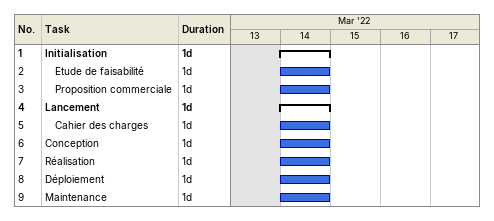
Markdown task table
| ID | Level | Task | Duration | Start | Finish |
|---|---|---|---|---|---|
| 1 | 1 | **Initialisation** | 1d | 2022-03-14 | 2022-03-14 |
| 2 | 2 | Etude de faisabilité | 1d | 2022-03-14 | 2022-03-14 |
| 3 | 2 | Proposition commerciale | 1d | 2022-03-14 | 2022-03-14 |
| 4 | 1 | **Lancement** | 1d | 2022-03-14 | 2022-03-14 |
| 5 | 2 | Cahier des charges | 1d | 2022-03-14 | 2022-03-14 |
| 6 | 1 | Conception | 1d | 2022-03-14 | 2022-03-14 |
| 7 | 1 | Réalisation | 1d | 2022-03-14 | 2022-03-14 |
| 8 | 1 | Déploiement | 1d | 2022-03-14 | 2022-03-14 |
| 9 | 1 | Maintenance | 1d | 2022-03-14 | 2022-03-14 |
